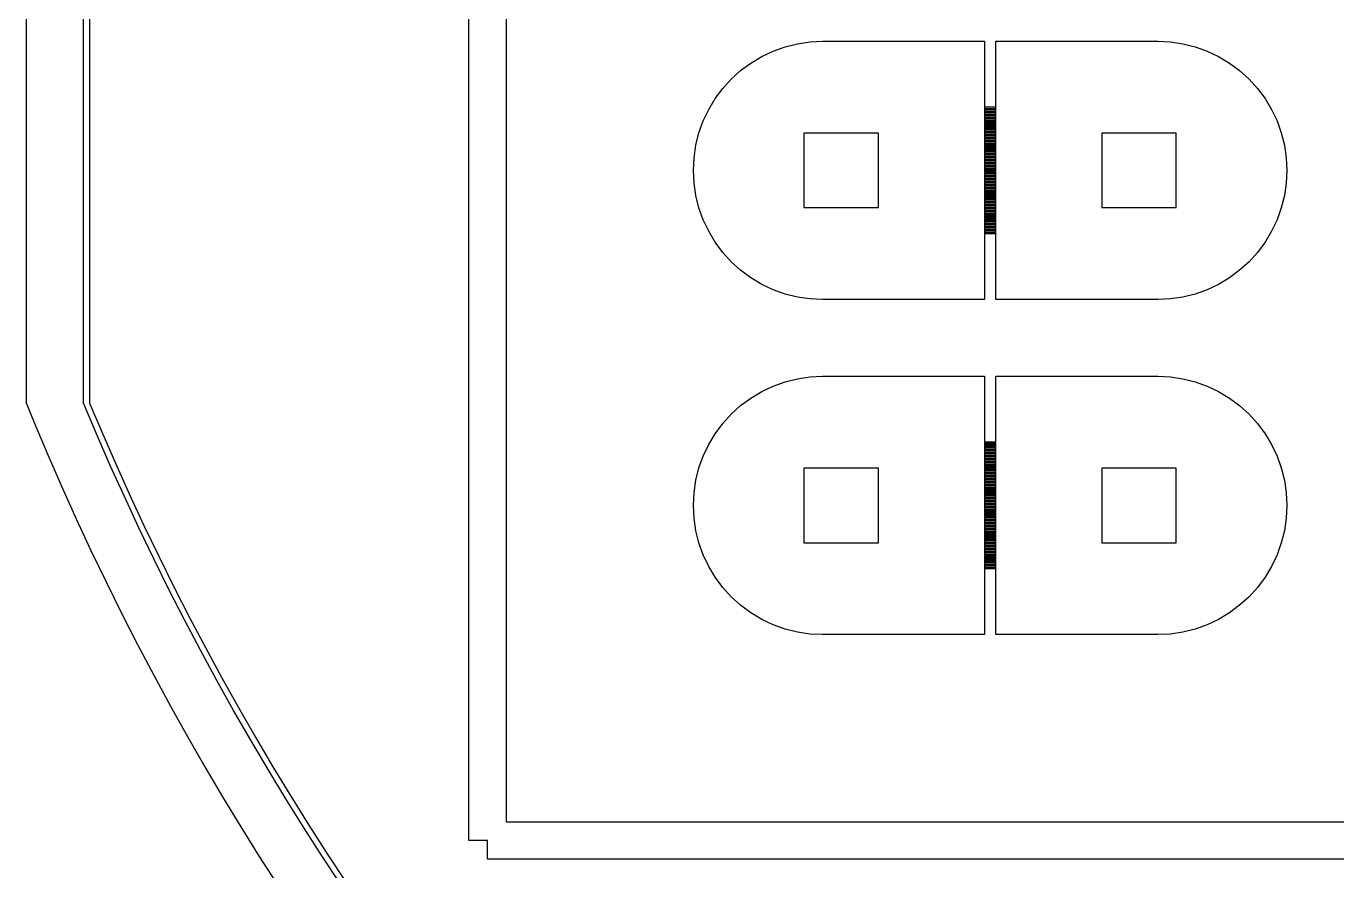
# Model space of a CAD drawing. Extents: x -17 to 130, y -40 to 112.
# Drawn here: x -16.89 to 18.31, y -5.31 to 17.37 of the extents above; entities that cross this region are included whole.
import ezdxf

# ---------------------------------------------------------------- set-up
doc = ezdxf.new("R2010")
doc.units = 0

msp = doc.modelspace()

# ---------------------------------------------------------------- linework, layer by layer
for p, q in [((-5, -4.5), (-5, 76.5)), ((-4, 76), (-4, -4)), ((-16.8921, 64.7463), (-16.8921, 7.25366)), ((-15.3519, 7.25034), (-15.3519, 64.7497)), ((-15.1895, 64.7488), (-15.1895, 7.25121)), ((3.49272, 16.8206), (3.82304, 16.9033)), ((3.82304, 16.9033), (4.15988, 16.9533)), ((4.15988, 16.9533), (4.5, 16.97)), ((4.5, 16.97), (8.85001, 16.97)), ((8.85001, 16.97), (8.85001, 15.205)), ((9.14999, 15.205), (9.14999, 16.97)), ((9.14999, 16.97), (13.5, 16.97)), ((13.5, 16.97), (13.8401, 16.9533)), ((13.8401, 16.9533), (14.177, 16.9033)), ((14.177, 16.9033), (14.5073, 16.8206)), ((2.57217, 16.3852), (2.86426, 16.5603)), ((2.86426, 16.5603), (3.17209, 16.7059)), ((3.17209, 16.7059), (3.49272, 16.8206)), ((14.5073, 16.8206), (14.8279, 16.7059)), ((14.8279, 16.7059), (15.1357, 16.5603)), ((15.1357, 16.5603), (15.4278, 16.3852)), ((2.29866, 16.1823), (2.57217, 16.3852)), ((15.4278, 16.3852), (15.7013, 16.1823)), ((1.81766, 15.7013), (2.04634, 15.9537)), ((2.04634, 15.9537), (2.29866, 16.1823)), ((15.7013, 16.1823), (15.9537, 15.9537)), ((15.9537, 15.9537), (16.1823, 15.7013)), ((1.61481, 15.4278), (1.81766, 15.7013)), ((16.1823, 15.7013), (16.3852, 15.4278)), ((1.43974, 15.1357), (1.61481, 15.4278)), ((8.85001, 15.205), (9.14999, 15.205)), ((9.14999, 15.195), (8.85001, 15.195)), ((8.85001, 15.195), (8.85001, 15.165)), ((8.85001, 15.165), (9.14999, 15.165)), ((9.14999, 15.155), (8.85001, 15.155)), ((8.85001, 15.155), (8.85001, 15.125)), ((9.14999, 15.165), (9.14999, 15.195)), ((9.14999, 15.125), (9.14999, 15.155)), ((16.3852, 15.4278), (16.5603, 15.1357)), ((1.17943, 14.5073), (1.29414, 14.8279)), ((1.29414, 14.8279), (1.43974, 15.1357)), ((8.85001, 15.125), (9.14999, 15.125)), ((9.14999, 15.115), (8.85001, 15.115)), ((8.85001, 15.115), (8.85001, 15.085)), ((8.85001, 15.085), (9.14999, 15.085)), ((9.14999, 15.075), (8.85001, 15.075)), ((8.85001, 15.075), (8.85001, 15.045)), ((8.85001, 15.045), (9.14999, 15.045)), ((9.14999, 15.035), (8.85001, 15.035)), ((8.85001, 15.035), (8.85001, 15.005)), ((8.85001, 15.005), (9.14999, 15.005)), ((9.14999, 14.995), (8.85001, 14.995)), ((8.85001, 14.995), (8.85001, 14.965)), ((8.85001, 14.965), (9.14999, 14.965)), ((9.14999, 14.955), (8.85001, 14.955)), ((8.85001, 14.955), (8.85001, 14.925)), ((8.85001, 14.925), (9.14999, 14.925)), ((9.14999, 14.915), (8.85001, 14.915)), ((8.85001, 14.915), (8.85001, 14.885)), ((8.85001, 14.885), (9.14999, 14.885)), ((9.14999, 14.875), (8.85001, 14.875)), ((8.85001, 14.875), (8.85001, 14.845)), ((8.85001, 14.845), (9.14999, 14.845)), ((9.14999, 14.835), (8.85001, 14.835)), ((8.85001, 14.835), (8.85001, 14.805)), ((8.85001, 14.805), (9.14999, 14.805)), ((9.14999, 14.795), (8.85001, 14.795)), ((8.85001, 14.795), (8.85001, 14.765)), ((9.14999, 15.085), (9.14999, 15.115)), ((9.14999, 15.045), (9.14999, 15.075)), ((9.14999, 15.005), (9.14999, 15.035)), ((9.14999, 14.965), (9.14999, 14.995)), ((9.14999, 14.925), (9.14999, 14.955)), ((9.14999, 14.885), (9.14999, 14.915)), ((9.14999, 14.845), (9.14999, 14.875)), ((9.14999, 14.805), (9.14999, 14.835)), ((9.14999, 14.765), (9.14999, 14.795)), ((16.5603, 15.1357), (16.7059, 14.8279)), ((16.7059, 14.8279), (16.8206, 14.5073)), ((1.09668, 14.177), (1.17943, 14.5073)), ((6, 14.5), (4, 14.5)), ((4, 14.5), (4, 12.5)), ((6, 12.5), (6, 14.5)), ((8.85001, 14.765), (9.14999, 14.765)), ((9.14999, 14.755), (8.85001, 14.755)), ((8.85001, 14.755), (8.85001, 14.725)), ((8.85001, 14.725), (9.14999, 14.725)), ((9.14999, 14.715), (8.85001, 14.715)), ((8.85001, 14.715), (8.85001, 14.685)), ((8.85001, 14.685), (9.14999, 14.685)), ((9.14999, 14.675), (8.85001, 14.675)), ((8.85001, 14.675), (8.85001, 14.645)), ((8.85001, 14.645), (9.14999, 14.645)), ((9.14999, 14.635), (8.85001, 14.635)), ((8.85001, 14.635), (8.85001, 14.605)), ((8.85001, 14.605), (9.14999, 14.605)), ((9.14999, 14.595), (8.85001, 14.595)), ((8.85001, 14.595), (8.85001, 14.565)), ((8.85001, 14.565), (9.14999, 14.565)), ((9.14999, 14.555), (8.85001, 14.555)), ((8.85001, 14.555), (8.85001, 14.525)), ((8.85001, 14.525), (9.14999, 14.525)), ((9.14999, 14.515), (8.85001, 14.515)), ((8.85001, 14.515), (8.85001, 14.485)), ((8.85001, 14.485), (9.14999, 14.485)), ((9.14999, 14.475), (8.85001, 14.475)), ((8.85001, 14.475), (8.85001, 14.445)), ((8.85001, 14.445), (9.14999, 14.445)), ((9.14999, 14.435), (8.85001, 14.435)), ((8.85001, 14.435), (8.85001, 14.405)), ((9.14999, 14.725), (9.14999, 14.755)), ((9.14999, 14.685), (9.14999, 14.715)), ((9.14999, 14.645), (9.14999, 14.675)), ((9.14999, 14.605), (9.14999, 14.635)), ((9.14999, 14.565), (9.14999, 14.595)), ((9.14999, 14.525), (9.14999, 14.555)), ((9.14999, 14.485), (9.14999, 14.515)), ((9.14999, 14.445), (9.14999, 14.475)), ((9.14999, 14.405), (9.14999, 14.435)), ((14, 14.5), (12, 14.5)), ((12, 14.5), (12, 12.5)), ((14, 12.5), (14, 14.5)), ((16.8206, 14.5073), (16.9033, 14.177)), ((1.04672, 13.8401), (1.09668, 14.177)), ((8.85001, 14.405), (9.14999, 14.405)), ((9.14999, 14.395), (8.85001, 14.395)), ((8.85001, 14.395), (8.85001, 14.365)), ((8.85001, 14.365), (9.14999, 14.365)), ((9.14999, 14.355), (8.85001, 14.355)), ((8.85001, 14.355), (8.85001, 14.325)), ((8.85001, 14.325), (9.14999, 14.325)), ((9.14999, 14.315), (8.85001, 14.315)), ((8.85001, 14.315), (8.85001, 14.285)), ((8.85001, 14.285), (9.14999, 14.285)), ((9.14999, 14.275), (8.85001, 14.275)), ((8.85001, 14.275), (8.85001, 14.245)), ((8.85001, 14.245), (9.14999, 14.245)), ((9.14999, 14.235), (8.85001, 14.235)), ((8.85001, 14.235), (8.85001, 14.205)), ((8.85001, 14.205), (9.14999, 14.205)), ((9.14999, 14.195), (8.85001, 14.195)), ((8.85001, 14.195), (8.85001, 14.165)), ((8.85001, 14.165), (9.14999, 14.165)), ((9.14999, 14.155), (8.85001, 14.155)), ((8.85001, 14.155), (8.85001, 14.125)), ((8.85001, 14.125), (9.14999, 14.125)), ((9.14999, 14.115), (8.85001, 14.115)), ((8.85001, 14.115), (8.85001, 14.085)), ((8.85001, 14.085), (9.14999, 14.085)), ((9.14999, 14.365), (9.14999, 14.395)), ((9.14999, 14.325), (9.14999, 14.355)), ((9.14999, 14.285), (9.14999, 14.315)), ((9.14999, 14.245), (9.14999, 14.275)), ((9.14999, 14.205), (9.14999, 14.235)), ((9.14999, 14.165), (9.14999, 14.195)), ((9.14999, 14.125), (9.14999, 14.155)), ((9.14999, 14.085), (9.14999, 14.115)), ((16.9033, 14.177), (16.9533, 13.8401)), ((1.03001, 13.5), (1.04672, 13.8401)), ((9.14999, 14.075), (8.85001, 14.075)), ((8.85001, 14.075), (8.85001, 14.045)), ((8.85001, 14.045), (9.14999, 14.045)), ((9.14999, 14.035), (8.85001, 14.035)), ((8.85001, 14.035), (8.85001, 14.005)), ((8.85001, 14.005), (9.14999, 14.005)), ((9.14999, 13.995), (8.85001, 13.995)), ((8.85001, 13.995), (8.85001, 13.965)), ((8.85001, 13.965), (9.14999, 13.965)), ((9.14999, 13.955), (8.85001, 13.955)), ((8.85001, 13.955), (8.85001, 13.925)), ((8.85001, 13.925), (9.14999, 13.925)), ((9.14999, 13.915), (8.85001, 13.915)), ((8.85001, 13.915), (8.85001, 13.885)), ((8.85001, 13.885), (9.14999, 13.885)), ((9.14999, 13.875), (8.85001, 13.875)), ((8.85001, 13.875), (8.85001, 13.845)), ((8.85001, 13.845), (9.14999, 13.845)), ((9.14999, 13.835), (8.85001, 13.835)), ((8.85001, 13.835), (8.85001, 13.805)), ((8.85001, 13.805), (9.14999, 13.805)), ((9.14999, 13.795), (8.85001, 13.795)), ((8.85001, 13.795), (8.85001, 13.765)), ((8.85001, 13.765), (9.14999, 13.765)), ((9.14999, 13.755), (8.85001, 13.755)), ((8.85001, 13.755), (8.85001, 13.725)), ((9.14999, 14.045), (9.14999, 14.075)), ((9.14999, 14.005), (9.14999, 14.035)), ((9.14999, 13.965), (9.14999, 13.995)), ((9.14999, 13.925), (9.14999, 13.955)), ((9.14999, 13.885), (9.14999, 13.915)), ((9.14999, 13.845), (9.14999, 13.875)), ((9.14999, 13.805), (9.14999, 13.835)), ((9.14999, 13.765), (9.14999, 13.795)), ((9.14999, 13.725), (9.14999, 13.755)), ((16.9533, 13.8401), (16.97, 13.5)), ((1.04672, 13.1599), (1.03001, 13.5)), ((8.85001, 13.725), (9.14999, 13.725)), ((9.14999, 13.715), (8.85001, 13.715)), ((8.85001, 13.715), (8.85001, 13.685)), ((8.85001, 13.685), (9.14999, 13.685)), ((9.14999, 13.675), (8.85001, 13.675)), ((8.85001, 13.675), (8.85001, 13.645)), ((8.85001, 13.645), (9.14999, 13.645)), ((9.14999, 13.635), (8.85001, 13.635)), ((8.85001, 13.635), (8.85001, 13.605)), ((8.85001, 13.605), (9.14999, 13.605)), ((9.14999, 13.595), (8.85001, 13.595)), ((8.85001, 13.595), (8.85001, 13.565)), ((8.85001, 13.565), (9.14999, 13.565)), ((9.14999, 13.555), (8.85001, 13.555)), ((8.85001, 13.555), (8.85001, 13.525)), ((8.85001, 13.525), (9.14999, 13.525)), ((9.14999, 13.515), (8.85001, 13.515)), ((8.85001, 13.515), (8.85001, 13.485)), ((8.85001, 13.485), (9.14999, 13.485)), ((9.14999, 13.475), (8.85001, 13.475)), ((8.85001, 13.475), (8.85001, 13.445)), ((8.85001, 13.445), (9.14999, 13.445)), ((9.14999, 13.435), (8.85001, 13.435)), ((8.85001, 13.435), (8.85001, 13.405)), ((8.85001, 13.405), (9.14999, 13.405)), ((9.14999, 13.395), (8.85001, 13.395)), ((8.85001, 13.395), (8.85001, 13.365)), ((9.14999, 13.685), (9.14999, 13.715)), ((9.14999, 13.645), (9.14999, 13.675)), ((9.14999, 13.605), (9.14999, 13.635)), ((9.14999, 13.565), (9.14999, 13.595)), ((9.14999, 13.525), (9.14999, 13.555)), ((9.14999, 13.485), (9.14999, 13.515)), ((9.14999, 13.445), (9.14999, 13.475)), ((9.14999, 13.405), (9.14999, 13.435)), ((9.14999, 13.365), (9.14999, 13.395)), ((16.97, 13.5), (16.9533, 13.1599)), ((1.09668, 12.823), (1.04672, 13.1599)), ((8.85001, 13.365), (9.14999, 13.365)), ((9.14999, 13.355), (8.85001, 13.355)), ((8.85001, 13.355), (8.85001, 13.325)), ((8.85001, 13.325), (9.14999, 13.325)), ((9.14999, 13.315), (8.85001, 13.315)), ((8.85001, 13.315), (8.85001, 13.285)), ((8.85001, 13.285), (9.14999, 13.285)), ((9.14999, 13.275), (8.85001, 13.275)), ((8.85001, 13.275), (8.85001, 13.245)), ((8.85001, 13.245), (9.14999, 13.245)), ((9.14999, 13.235), (8.85001, 13.235)), ((8.85001, 13.235), (8.85001, 13.205)), ((8.85001, 13.205), (9.14999, 13.205)), ((9.14999, 13.195), (8.85001, 13.195)), ((8.85001, 13.195), (8.85001, 13.165)), ((8.85001, 13.165), (9.14999, 13.165)), ((9.14999, 13.155), (8.85001, 13.155)), ((8.85001, 13.155), (8.85001, 13.125)), ((8.85001, 13.125), (9.14999, 13.125)), ((9.14999, 13.115), (8.85001, 13.115)), ((8.85001, 13.115), (8.85001, 13.085)), ((8.85001, 13.085), (9.14999, 13.085)), ((9.14999, 13.075), (8.85001, 13.075)), ((8.85001, 13.075), (8.85001, 13.045)), ((8.85001, 13.045), (9.14999, 13.045)), ((9.14999, 13.035), (8.85001, 13.035)), ((8.85001, 13.035), (8.85001, 13.005)), ((9.14999, 13.325), (9.14999, 13.355)), ((9.14999, 13.285), (9.14999, 13.315)), ((9.14999, 13.245), (9.14999, 13.275)), ((9.14999, 13.205), (9.14999, 13.235)), ((9.14999, 13.165), (9.14999, 13.195)), ((9.14999, 13.125), (9.14999, 13.155)), ((9.14999, 13.085), (9.14999, 13.115)), ((9.14999, 13.045), (9.14999, 13.075)), ((9.14999, 13.005), (9.14999, 13.035)), ((16.9533, 13.1599), (16.9033, 12.823)), ((1.17943, 12.4927), (1.09668, 12.823)), ((8.85001, 13.005), (9.14999, 13.005)), ((9.14999, 12.995), (8.85001, 12.995)), ((8.85001, 12.995), (8.85001, 12.965)), ((8.85001, 12.965), (9.14999, 12.965)), ((9.14999, 12.955), (8.85001, 12.955)), ((8.85001, 12.955), (8.85001, 12.925)), ((8.85001, 12.925), (9.14999, 12.925)), ((9.14999, 12.915), (8.85001, 12.915)), ((8.85001, 12.915), (8.85001, 12.885)), ((8.85001, 12.885), (9.14999, 12.885)), ((9.14999, 12.875), (8.85001, 12.875)), ((8.85001, 12.875), (8.85001, 12.845)), ((8.85001, 12.845), (9.14999, 12.845)), ((9.14999, 12.835), (8.85001, 12.835)), ((8.85001, 12.835), (8.85001, 12.805)), ((8.85001, 12.805), (9.14999, 12.805)), ((9.14999, 12.795), (8.85001, 12.795)), ((8.85001, 12.795), (8.85001, 12.765)), ((8.85001, 12.765), (9.14999, 12.765)), ((9.14999, 12.755), (8.85001, 12.755)), ((8.85001, 12.755), (8.85001, 12.725)), ((8.85001, 12.725), (9.14999, 12.725)), ((9.14999, 12.715), (8.85001, 12.715)), ((8.85001, 12.715), (8.85001, 12.685)), ((8.85001, 12.685), (9.14999, 12.685)), ((9.14999, 12.675), (8.85001, 12.675)), ((8.85001, 12.675), (8.85001, 12.645)), ((9.14999, 12.965), (9.14999, 12.995)), ((9.14999, 12.925), (9.14999, 12.955)), ((9.14999, 12.885), (9.14999, 12.915)), ((9.14999, 12.845), (9.14999, 12.875)), ((9.14999, 12.805), (9.14999, 12.835)), ((9.14999, 12.765), (9.14999, 12.795)), ((9.14999, 12.725), (9.14999, 12.755)), ((9.14999, 12.685), (9.14999, 12.715)), ((9.14999, 12.645), (9.14999, 12.675)), ((16.9033, 12.823), (16.8206, 12.4927)), ((1.29414, 12.1721), (1.17943, 12.4927)), ((4, 12.5), (6, 12.5)), ((8.85001, 12.645), (9.14999, 12.645)), ((9.14999, 12.635), (8.85001, 12.635)), ((8.85001, 12.635), (8.85001, 12.605)), ((8.85001, 12.605), (9.14999, 12.605)), ((9.14999, 12.595), (8.85001, 12.595)), ((8.85001, 12.595), (8.85001, 12.565)), ((8.85001, 12.565), (9.14999, 12.565)), ((9.14999, 12.555), (8.85001, 12.555)), ((8.85001, 12.555), (8.85001, 12.525)), ((8.85001, 12.525), (9.14999, 12.525)), ((9.14999, 12.515), (8.85001, 12.515)), ((8.85001, 12.515), (8.85001, 12.485)), ((8.85001, 12.485), (9.14999, 12.485)), ((9.14999, 12.475), (8.85001, 12.475)), ((8.85001, 12.475), (8.85001, 12.445)), ((8.85001, 12.445), (9.14999, 12.445)), ((9.14999, 12.435), (8.85001, 12.435)), ((8.85001, 12.435), (8.85001, 12.405)), ((8.85001, 12.405), (9.14999, 12.405)), ((9.14999, 12.395), (8.85001, 12.395)), ((8.85001, 12.395), (8.85001, 12.365)), ((8.85001, 12.365), (9.14999, 12.365)), ((9.14999, 12.355), (8.85001, 12.355)), ((8.85001, 12.355), (8.85001, 12.325)), ((8.85001, 12.325), (9.14999, 12.325)), ((9.14999, 12.605), (9.14999, 12.635)), ((9.14999, 12.565), (9.14999, 12.595)), ((9.14999, 12.525), (9.14999, 12.555)), ((9.14999, 12.485), (9.14999, 12.515)), ((9.14999, 12.445), (9.14999, 12.475)), ((9.14999, 12.405), (9.14999, 12.435)), ((9.14999, 12.365), (9.14999, 12.395)), ((9.14999, 12.325), (9.14999, 12.355)), ((12, 12.5), (14, 12.5)), ((16.8206, 12.4927), (16.7059, 12.1721)), ((1.43974, 11.8643), (1.29414, 12.1721)), ((9.14999, 12.315), (8.85001, 12.315)), ((8.85001, 12.315), (8.85001, 12.285)), ((8.85001, 12.285), (9.14999, 12.285)), ((9.14999, 12.275), (8.85001, 12.275)), ((8.85001, 12.275), (8.85001, 12.245)), ((8.85001, 12.245), (9.14999, 12.245)), ((9.14999, 12.235), (8.85001, 12.235)), ((8.85001, 12.235), (8.85001, 12.205)), ((8.85001, 12.205), (9.14999, 12.205)), ((9.14999, 12.195), (8.85001, 12.195)), ((8.85001, 12.195), (8.85001, 12.165)), ((8.85001, 12.165), (9.14999, 12.165)), ((9.14999, 12.155), (8.85001, 12.155)), ((8.85001, 12.155), (8.85001, 12.125)), ((8.85001, 12.125), (9.14999, 12.125)), ((9.14999, 12.115), (8.85001, 12.115)), ((8.85001, 12.115), (8.85001, 12.085)), ((8.85001, 12.085), (9.14999, 12.085)), ((9.14999, 12.075), (8.85001, 12.075)), ((8.85001, 12.075), (8.85001, 12.045)), ((8.85001, 12.045), (9.14999, 12.045)), ((9.14999, 12.035), (8.85001, 12.035)), ((8.85001, 12.035), (8.85001, 12.005)), ((8.85001, 12.005), (9.14999, 12.005)), ((9.14999, 11.995), (8.85001, 11.995)), ((8.85001, 11.995), (8.85001, 11.965)), ((9.14999, 12.285), (9.14999, 12.315)), ((9.14999, 12.245), (9.14999, 12.275)), ((9.14999, 12.205), (9.14999, 12.235)), ((9.14999, 12.165), (9.14999, 12.195)), ((9.14999, 12.125), (9.14999, 12.155)), ((9.14999, 12.085), (9.14999, 12.115)), ((9.14999, 12.045), (9.14999, 12.075)), ((9.14999, 12.005), (9.14999, 12.035)), ((9.14999, 11.965), (9.14999, 11.995)), ((16.7059, 12.1721), (16.5603, 11.8643)), ((1.61481, 11.5722), (1.43974, 11.8643)), ((8.85001, 11.965), (9.14999, 11.965)), ((9.14999, 11.955), (8.85001, 11.955)), ((8.85001, 11.955), (8.85001, 11.925)), ((8.85001, 11.925), (9.14999, 11.925)), ((9.14999, 11.915), (8.85001, 11.915)), ((8.85001, 11.915), (8.85001, 11.885)), ((8.85001, 11.885), (9.14999, 11.885)), ((9.14999, 11.875), (8.85001, 11.875)), ((8.85001, 11.875), (8.85001, 11.845)), ((8.85001, 11.845), (9.14999, 11.845)), ((9.14999, 11.835), (8.85001, 11.835)), ((8.85001, 11.835), (8.85001, 11.805)), ((8.85001, 11.805), (9.14999, 11.805)), ((9.14999, 11.795), (8.85001, 11.795)), ((8.85001, 11.795), (8.85001, 10.03)), ((9.14999, 11.925), (9.14999, 11.955)), ((9.14999, 11.885), (9.14999, 11.915)), ((9.14999, 11.845), (9.14999, 11.875)), ((9.14999, 11.805), (9.14999, 11.835)), ((9.14999, 10.03), (9.14999, 11.795)), ((16.5603, 11.8643), (16.3852, 11.5722)), ((1.81766, 11.2987), (1.61481, 11.5722)), ((2.04634, 11.0463), (1.81766, 11.2987)), ((16.1823, 11.2987), (15.9537, 11.0463)), ((16.3852, 11.5722), (16.1823, 11.2987)), ((2.29866, 10.8177), (2.04634, 11.0463)), ((15.9537, 11.0463), (15.7013, 10.8177)), ((2.57217, 10.6148), (2.29866, 10.8177)), ((2.86426, 10.4397), (2.57217, 10.6148)), ((15.4278, 10.6148), (15.1357, 10.4397)), ((15.7013, 10.8177), (15.4278, 10.6148)), ((3.17209, 10.2941), (2.86426, 10.4397)), ((3.49272, 10.1794), (3.17209, 10.2941)), ((14.8279, 10.2941), (14.5073, 10.1794)), ((15.1357, 10.4397), (14.8279, 10.2941)), ((3.82304, 10.0967), (3.49272, 10.1794)), ((4.15988, 10.0467), (3.82304, 10.0967)), ((4.5, 10.03), (4.15988, 10.0467)), ((8.85001, 10.03), (4.5, 10.03)), ((13.5, 10.03), (9.14999, 10.03)), ((13.8401, 10.0467), (13.5, 10.03)), ((14.177, 10.0967), (13.8401, 10.0467)), ((14.5073, 10.1794), (14.177, 10.0967)), ((3.17209, 7.70586), (3.49272, 7.82057)), ((3.49272, 7.82057), (3.82304, 7.90332)), ((3.82304, 7.90332), (4.15988, 7.95328)), ((4.15988, 7.95328), (4.5, 7.96999)), ((4.5, 7.96999), (8.85001, 7.96999)), ((8.85001, 7.96999), (8.85001, 6.20499)), ((9.14999, 6.20499), (9.14999, 7.96999)), ((9.14999, 7.96999), (13.5, 7.96999)), ((13.5, 7.96999), (13.8401, 7.95328)), ((13.8401, 7.95328), (14.177, 7.90332)), ((14.177, 7.90332), (14.5073, 7.82057)), ((14.5073, 7.82057), (14.8279, 7.70586)), ((2.57217, 7.38519), (2.86426, 7.56026)), ((2.86426, 7.56026), (3.17209, 7.70586)), ((14.8279, 7.70586), (15.1357, 7.56026)), ((15.1357, 7.56026), (15.4278, 7.38519)), ((-16.8921, 7.25366), (-16.6768, 6.72473)), ((-15.0025, 6.42105), (-15.3519, 7.25034)), ((-15.1895, 7.25121), (-14.8646, 6.48015)), ((2.04634, 6.95366), (2.29866, 7.18234)), ((2.29866, 7.18234), (2.57217, 7.38519)), ((15.4278, 7.38519), (15.7013, 7.18234)), ((15.7013, 7.18234), (15.9537, 6.95366)), ((-16.6768, 6.72473), (-16.3122, 5.85962)), ((1.61481, 6.42783), (1.81766, 6.70134)), ((1.81766, 6.70134), (2.04634, 6.95366)), ((15.9537, 6.95366), (16.1823, 6.70134)), ((16.1823, 6.70134), (16.3852, 6.42783)), ((-14.6343, 5.57651), (-15.0025, 6.42105)), ((-14.8646, 6.48015), (-14.4972, 5.6373)), ((1.43974, 6.13574), (1.61481, 6.42783)), ((16.3852, 6.42783), (16.5603, 6.13574)), ((1.29414, 5.82791), (1.43974, 6.13574)), ((8.85001, 6.20499), (9.14999, 6.20499)), ((9.14999, 6.19499), (8.85001, 6.19499)), ((8.85001, 6.19499), (8.85001, 6.16499)), ((8.85001, 6.16499), (9.14999, 6.16499)), ((9.14999, 6.155), (8.85001, 6.155)), ((8.85001, 6.155), (8.85001, 6.125)), ((8.85001, 6.125), (9.14999, 6.125)), ((9.14999, 6.11499), (8.85001, 6.11499)), ((8.85001, 6.11499), (8.85001, 6.08499)), ((8.85001, 6.08499), (9.14999, 6.08499)), ((9.14999, 6.075), (8.85001, 6.075)), ((8.85001, 6.075), (8.85001, 6.045)), ((8.85001, 6.045), (9.14999, 6.045)), ((9.14999, 6.03499), (8.85001, 6.03499)), ((8.85001, 6.03499), (8.85001, 6.00499)), ((8.85001, 6.00499), (9.14999, 6.00499)), ((9.14999, 5.995), (8.85001, 5.995)), ((8.85001, 5.995), (8.85001, 5.965)), ((9.14999, 6.16499), (9.14999, 6.19499)), ((9.14999, 6.125), (9.14999, 6.155)), ((9.14999, 6.08499), (9.14999, 6.11499)), ((9.14999, 6.045), (9.14999, 6.075)), ((9.14999, 6.00499), (9.14999, 6.03499)), ((9.14999, 5.965), (9.14999, 5.995)), ((16.5603, 6.13574), (16.7059, 5.82791)), ((-16.3122, 5.85962), (-15.937, 4.99904)), ((-14.4972, 5.6373), (-14.1194, 4.79903)), ((1.17943, 5.50728), (1.29414, 5.82791)), ((8.85001, 5.965), (9.14999, 5.965)), ((9.14999, 5.95499), (8.85001, 5.95499)), ((8.85001, 5.95499), (8.85001, 5.92499)), ((8.85001, 5.92499), (9.14999, 5.92499)), ((9.14999, 5.91499), (8.85001, 5.91499)), ((8.85001, 5.91499), (8.85001, 5.88499)), ((8.85001, 5.88499), (9.14999, 5.88499)), ((9.14999, 5.875), (8.85001, 5.875)), ((8.85001, 5.875), (8.85001, 5.84499)), ((8.85001, 5.84499), (9.14999, 5.84499)), ((9.14999, 5.83499), (8.85001, 5.83499)), ((8.85001, 5.83499), (8.85001, 5.80499)), ((8.85001, 5.80499), (9.14999, 5.80499)), ((9.14999, 5.795), (8.85001, 5.795)), ((8.85001, 5.795), (8.85001, 5.765)), ((8.85001, 5.765), (9.14999, 5.765)), ((9.14999, 5.75499), (8.85001, 5.75499)), ((8.85001, 5.75499), (8.85001, 5.72499)), ((8.85001, 5.72499), (9.14999, 5.72499)), ((9.14999, 5.715), (8.85001, 5.715)), ((8.85001, 5.715), (8.85001, 5.685)), ((8.85001, 5.685), (9.14999, 5.685)), ((9.14999, 5.67499), (8.85001, 5.67499)), ((8.85001, 5.67499), (8.85001, 5.64499)), ((8.85001, 5.64499), (9.14999, 5.64499)), ((9.14999, 5.63499), (8.85001, 5.63499)), ((8.85001, 5.63499), (8.85001, 5.605)), ((9.14999, 5.92499), (9.14999, 5.95499)), ((9.14999, 5.88499), (9.14999, 5.91499)), ((9.14999, 5.84499), (9.14999, 5.875)), ((9.14999, 5.80499), (9.14999, 5.83499)), ((9.14999, 5.765), (9.14999, 5.795)), ((9.14999, 5.72499), (9.14999, 5.75499)), ((9.14999, 5.685), (9.14999, 5.715)), ((9.14999, 5.64499), (9.14999, 5.67499)), ((9.14999, 5.605), (9.14999, 5.63499)), ((16.7059, 5.82791), (16.8206, 5.50728)), ((-14.2558, 4.73656), (-14.6343, 5.57651)), ((1.09668, 5.17696), (1.17943, 5.50728)), ((6, 5.5), (4, 5.5)), ((4, 5.5), (4, 3.5)), ((6, 3.5), (6, 5.5)), ((8.85001, 5.605), (9.14999, 5.605)), ((9.14999, 5.59499), (8.85001, 5.59499)), ((8.85001, 5.59499), (8.85001, 5.56499)), ((8.85001, 5.56499), (9.14999, 5.56499)), ((9.14999, 5.55499), (8.85001, 5.55499)), ((8.85001, 5.55499), (8.85001, 5.52499)), ((8.85001, 5.52499), (9.14999, 5.52499)), ((9.14999, 5.515), (8.85001, 5.515)), ((8.85001, 5.515), (8.85001, 5.48499)), ((8.85001, 5.48499), (9.14999, 5.48499)), ((9.14999, 5.47499), (8.85001, 5.47499)), ((8.85001, 5.47499), (8.85001, 5.44499)), ((8.85001, 5.44499), (9.14999, 5.44499)), ((9.14999, 5.435), (8.85001, 5.435)), ((8.85001, 5.435), (8.85001, 5.405)), ((8.85001, 5.405), (9.14999, 5.405)), ((9.14999, 5.39499), (8.85001, 5.39499)), ((8.85001, 5.39499), (8.85001, 5.36499)), ((8.85001, 5.36499), (9.14999, 5.36499)), ((9.14999, 5.355), (8.85001, 5.355)), ((8.85001, 5.355), (8.85001, 5.325)), ((8.85001, 5.325), (9.14999, 5.325)), ((9.14999, 5.31499), (8.85001, 5.31499)), ((8.85001, 5.31499), (8.85001, 5.28499)), ((8.85001, 5.28499), (9.14999, 5.28499)), ((9.14999, 5.56499), (9.14999, 5.59499)), ((9.14999, 5.52499), (9.14999, 5.55499)), ((9.14999, 5.48499), (9.14999, 5.515)), ((9.14999, 5.44499), (9.14999, 5.47499)), ((9.14999, 5.405), (9.14999, 5.435)), ((9.14999, 5.36499), (9.14999, 5.39499)), ((9.14999, 5.325), (9.14999, 5.355)), ((9.14999, 5.28499), (9.14999, 5.31499)), ((14, 5.5), (12, 5.5)), ((12, 5.5), (12, 3.5)), ((14, 3.5), (14, 5.5)), ((16.8206, 5.50728), (16.9033, 5.17696)), ((-15.937, 4.99904), (-15.5513, 4.14314)), ((1.04672, 4.84012), (1.09668, 5.17696)), ((9.14999, 5.27499), (8.85001, 5.27499)), ((8.85001, 5.27499), (8.85001, 5.245)), ((8.85001, 5.245), (9.14999, 5.245)), ((9.14999, 5.23499), (8.85001, 5.23499)), ((8.85001, 5.23499), (8.85001, 5.20499)), ((8.85001, 5.20499), (9.14999, 5.20499)), ((9.14999, 5.19499), (8.85001, 5.19499)), ((8.85001, 5.19499), (8.85001, 5.16499)), ((8.85001, 5.16499), (9.14999, 5.16499)), ((9.14999, 5.155), (8.85001, 5.155)), ((8.85001, 5.155), (8.85001, 5.125)), ((8.85001, 5.125), (9.14999, 5.125)), ((9.14999, 5.11499), (8.85001, 5.11499)), ((8.85001, 5.11499), (8.85001, 5.08499)), ((8.85001, 5.08499), (9.14999, 5.08499)), ((9.14999, 5.075), (8.85001, 5.075)), ((8.85001, 5.075), (8.85001, 5.045)), ((8.85001, 5.045), (9.14999, 5.045)), ((9.14999, 5.03499), (8.85001, 5.03499)), ((8.85001, 5.03499), (8.85001, 5.00499)), ((8.85001, 5.00499), (9.14999, 5.00499)), ((9.14999, 4.995), (8.85001, 4.995)), ((8.85001, 4.995), (8.85001, 4.965)), ((8.85001, 4.965), (9.14999, 4.965)), ((9.14999, 4.95499), (8.85001, 4.95499)), ((8.85001, 4.95499), (8.85001, 4.92499)), ((9.14999, 5.245), (9.14999, 5.27499)), ((9.14999, 5.20499), (9.14999, 5.23499)), ((9.14999, 5.16499), (9.14999, 5.19499)), ((9.14999, 5.125), (9.14999, 5.155)), ((9.14999, 5.08499), (9.14999, 5.11499)), ((9.14999, 5.045), (9.14999, 5.075)), ((9.14999, 5.00499), (9.14999, 5.03499)), ((9.14999, 4.965), (9.14999, 4.995)), ((9.14999, 4.92499), (9.14999, 4.95499)), ((16.9033, 5.17696), (16.9533, 4.84012)), ((-13.867, 3.90131), (-14.2558, 4.73656)), ((-14.1194, 4.79903), (-13.7314, 3.96544)), ((1.03001, 4.5), (1.04672, 4.84012)), ((8.85001, 4.92499), (9.14999, 4.92499)), ((9.14999, 4.91499), (8.85001, 4.91499)), ((8.85001, 4.91499), (8.85001, 4.88499)), ((8.85001, 4.88499), (9.14999, 4.88499)), ((9.14999, 4.875), (8.85001, 4.875)), ((8.85001, 4.875), (8.85001, 4.84499)), ((8.85001, 4.84499), (9.14999, 4.84499)), ((9.14999, 4.83499), (8.85001, 4.83499)), ((8.85001, 4.83499), (8.85001, 4.80499)), ((8.85001, 4.80499), (9.14999, 4.80499)), ((9.14999, 4.795), (8.85001, 4.795)), ((8.85001, 4.795), (8.85001, 4.765)), ((8.85001, 4.765), (9.14999, 4.765)), ((9.14999, 4.75499), (8.85001, 4.75499)), ((8.85001, 4.75499), (8.85001, 4.72499)), ((8.85001, 4.72499), (9.14999, 4.72499)), ((9.14999, 4.715), (8.85001, 4.715)), ((8.85001, 4.715), (8.85001, 4.685)), ((8.85001, 4.685), (9.14999, 4.685)), ((9.14999, 4.67499), (8.85001, 4.67499)), ((8.85001, 4.67499), (8.85001, 4.64499)), ((8.85001, 4.64499), (9.14999, 4.64499)), ((9.14999, 4.63499), (8.85001, 4.63499)), ((8.85001, 4.63499), (8.85001, 4.605)), ((8.85001, 4.605), (9.14999, 4.605)), ((9.14999, 4.59499), (8.85001, 4.59499)), ((8.85001, 4.59499), (8.85001, 4.56499)), ((9.14999, 4.88499), (9.14999, 4.91499)), ((9.14999, 4.84499), (9.14999, 4.875)), ((9.14999, 4.80499), (9.14999, 4.83499)), ((9.14999, 4.765), (9.14999, 4.795)), ((9.14999, 4.72499), (9.14999, 4.75499)), ((9.14999, 4.685), (9.14999, 4.715)), ((9.14999, 4.64499), (9.14999, 4.67499)), ((9.14999, 4.605), (9.14999, 4.63499)), ((9.14999, 4.56499), (9.14999, 4.59499)), ((16.9533, 4.84012), (16.97, 4.5)), ((1.04672, 4.15988), (1.03001, 4.5)), ((8.85001, 4.56499), (9.14999, 4.56499)), ((9.14999, 4.55499), (8.85001, 4.55499)), ((8.85001, 4.55499), (8.85001, 4.52499)), ((8.85001, 4.52499), (9.14999, 4.52499)), ((9.14999, 4.515), (8.85001, 4.515)), ((8.85001, 4.515), (8.85001, 4.485)), ((8.85001, 4.485), (9.14999, 4.485)), ((9.14999, 4.47501), (8.85001, 4.47501)), ((8.85001, 4.47501), (8.85001, 4.44501)), ((8.85001, 4.44501), (9.14999, 4.44501)), ((9.14999, 4.43501), (8.85001, 4.43501)), ((8.85001, 4.43501), (8.85001, 4.40501)), ((8.85001, 4.40501), (9.14999, 4.40501)), ((9.14999, 4.395), (8.85001, 4.395)), ((8.85001, 4.395), (8.85001, 4.36501)), ((8.85001, 4.36501), (9.14999, 4.36501)), ((9.14999, 4.35501), (8.85001, 4.35501)), ((8.85001, 4.35501), (8.85001, 4.32501)), ((8.85001, 4.32501), (9.14999, 4.32501)), ((9.14999, 4.315), (8.85001, 4.315)), ((8.85001, 4.315), (8.85001, 4.285)), ((8.85001, 4.285), (9.14999, 4.285)), ((9.14999, 4.27501), (8.85001, 4.27501)), ((8.85001, 4.27501), (8.85001, 4.24501)), ((8.85001, 4.24501), (9.14999, 4.24501)), ((9.14999, 4.235), (8.85001, 4.235)), ((8.85001, 4.235), (8.85001, 4.205)), ((9.14999, 4.52499), (9.14999, 4.55499)), ((9.14999, 4.485), (9.14999, 4.515)), ((9.14999, 4.44501), (9.14999, 4.47501)), ((9.14999, 4.40501), (9.14999, 4.43501)), ((9.14999, 4.36501), (9.14999, 4.395)), ((9.14999, 4.32501), (9.14999, 4.35501)), ((9.14999, 4.285), (9.14999, 4.315)), ((9.14999, 4.24501), (9.14999, 4.27501)), ((9.14999, 4.205), (9.14999, 4.235)), ((16.97, 4.5), (16.9533, 4.15988)), ((-15.5513, 4.14314), (-15.1552, 3.29204)), ((-13.468, 3.07089), (-13.867, 3.90131)), ((-13.7314, 3.96544), (-13.3332, 3.13669)), ((1.09668, 3.82304), (1.04672, 4.15988)), ((8.85001, 4.205), (9.14999, 4.205)), ((9.14999, 4.19501), (8.85001, 4.19501)), ((8.85001, 4.19501), (8.85001, 4.16501)), ((8.85001, 4.16501), (9.14999, 4.16501)), ((9.14999, 4.15501), (8.85001, 4.15501)), ((8.85001, 4.15501), (8.85001, 4.125)), ((8.85001, 4.125), (9.14999, 4.125)), ((9.14999, 4.11501), (8.85001, 4.11501)), ((8.85001, 4.11501), (8.85001, 4.08501)), ((8.85001, 4.08501), (9.14999, 4.08501)), ((9.14999, 4.07501), (8.85001, 4.07501)), ((8.85001, 4.07501), (8.85001, 4.04501)), ((8.85001, 4.04501), (9.14999, 4.04501)), ((9.14999, 4.035), (8.85001, 4.035)), ((8.85001, 4.035), (8.85001, 4.005)), ((8.85001, 4.005), (9.14999, 4.005)), ((9.14999, 3.99501), (8.85001, 3.99501)), ((8.85001, 3.99501), (8.85001, 3.96501)), ((8.85001, 3.96501), (9.14999, 3.96501)), ((9.14999, 3.955), (8.85001, 3.955)), ((8.85001, 3.955), (8.85001, 3.925)), ((8.85001, 3.925), (9.14999, 3.925)), ((9.14999, 3.91501), (8.85001, 3.91501)), ((8.85001, 3.91501), (8.85001, 3.88501)), ((8.85001, 3.88501), (9.14999, 3.88501)), ((9.14999, 3.875), (8.85001, 3.875)), ((8.85001, 3.875), (8.85001, 3.845)), ((9.14999, 4.16501), (9.14999, 4.19501)), ((9.14999, 4.125), (9.14999, 4.15501)), ((9.14999, 4.08501), (9.14999, 4.11501)), ((9.14999, 4.04501), (9.14999, 4.07501)), ((9.14999, 4.005), (9.14999, 4.035)), ((9.14999, 3.96501), (9.14999, 3.99501)), ((9.14999, 3.925), (9.14999, 3.955)), ((9.14999, 3.88501), (9.14999, 3.91501)), ((9.14999, 3.845), (9.14999, 3.875)), ((16.9533, 4.15988), (16.9033, 3.82304)), ((1.17943, 3.49272), (1.09668, 3.82304)), ((8.85001, 3.845), (9.14999, 3.845)), ((9.14999, 3.83501), (8.85001, 3.83501)), ((8.85001, 3.83501), (8.85001, 3.80501)), ((8.85001, 3.80501), (9.14999, 3.80501)), ((9.14999, 3.79501), (8.85001, 3.79501)), ((8.85001, 3.79501), (8.85001, 3.76501)), ((8.85001, 3.76501), (9.14999, 3.76501)), ((9.14999, 3.755), (8.85001, 3.755)), ((8.85001, 3.755), (8.85001, 3.72501)), ((8.85001, 3.72501), (9.14999, 3.72501)), ((9.14999, 3.71501), (8.85001, 3.71501)), ((8.85001, 3.71501), (8.85001, 3.68501)), ((8.85001, 3.68501), (9.14999, 3.68501)), ((9.14999, 3.675), (8.85001, 3.675)), ((8.85001, 3.675), (8.85001, 3.645)), ((8.85001, 3.645), (9.14999, 3.645)), ((9.14999, 3.63501), (8.85001, 3.63501)), ((8.85001, 3.63501), (8.85001, 3.60501)), ((8.85001, 3.60501), (9.14999, 3.60501)), ((9.14999, 3.595), (8.85001, 3.595)), ((8.85001, 3.595), (8.85001, 3.565)), ((8.85001, 3.565), (9.14999, 3.565)), ((9.14999, 3.55501), (8.85001, 3.55501)), ((8.85001, 3.55501), (8.85001, 3.52501)), ((8.85001, 3.52501), (9.14999, 3.52501)), ((9.14999, 3.80501), (9.14999, 3.83501)), ((9.14999, 3.76501), (9.14999, 3.79501)), ((9.14999, 3.72501), (9.14999, 3.755)), ((9.14999, 3.68501), (9.14999, 3.71501)), ((9.14999, 3.645), (9.14999, 3.675)), ((9.14999, 3.60501), (9.14999, 3.63501)), ((9.14999, 3.565), (9.14999, 3.595)), ((9.14999, 3.52501), (9.14999, 3.55501)), ((16.9033, 3.82304), (16.8206, 3.49272)), ((-15.1552, 3.29204), (-14.7486, 2.44586)), ((1.29414, 3.17209), (1.17943, 3.49272)), ((1.43974, 2.86426), (1.29414, 3.17209)), ((4, 3.5), (6, 3.5)), ((9.14999, 3.51501), (8.85001, 3.51501)), ((8.85001, 3.51501), (8.85001, 3.485)), ((8.85001, 3.485), (9.14999, 3.485)), ((9.14999, 3.47501), (8.85001, 3.47501)), ((8.85001, 3.47501), (8.85001, 3.44501)), ((8.85001, 3.44501), (9.14999, 3.44501)), ((9.14999, 3.43501), (8.85001, 3.43501)), ((8.85001, 3.43501), (8.85001, 3.40501)), ((8.85001, 3.40501), (9.14999, 3.40501)), ((9.14999, 3.395), (8.85001, 3.395)), ((8.85001, 3.395), (8.85001, 3.36501)), ((8.85001, 3.36501), (9.14999, 3.36501)), ((9.14999, 3.35501), (8.85001, 3.35501)), ((8.85001, 3.35501), (8.85001, 3.32501)), ((8.85001, 3.32501), (9.14999, 3.32501)), ((9.14999, 3.315), (8.85001, 3.315)), ((8.85001, 3.315), (8.85001, 3.285)), ((8.85001, 3.285), (9.14999, 3.285)), ((9.14999, 3.27501), (8.85001, 3.27501)), ((8.85001, 3.27501), (8.85001, 3.24501)), ((8.85001, 3.24501), (9.14999, 3.24501)), ((9.14999, 3.235), (8.85001, 3.235)), ((8.85001, 3.235), (8.85001, 3.205)), ((8.85001, 3.205), (9.14999, 3.205)), ((9.14999, 3.19501), (8.85001, 3.19501)), ((8.85001, 3.19501), (8.85001, 3.16501)), ((9.14999, 3.485), (9.14999, 3.51501)), ((9.14999, 3.44501), (9.14999, 3.47501)), ((9.14999, 3.40501), (9.14999, 3.43501)), ((9.14999, 3.36501), (9.14999, 3.395)), ((9.14999, 3.32501), (9.14999, 3.35501)), ((9.14999, 3.285), (9.14999, 3.315)), ((9.14999, 3.24501), (9.14999, 3.27501)), ((9.14999, 3.205), (9.14999, 3.235)), ((9.14999, 3.16501), (9.14999, 3.19501)), ((12, 3.5), (14, 3.5)), ((16.7059, 3.17209), (16.5603, 2.86426)), ((16.8206, 3.49272), (16.7059, 3.17209)), ((-13.0588, 2.24544), (-13.468, 3.07089)), ((-13.3332, 3.13669), (-12.9248, 2.31288)), ((1.61481, 2.57217), (1.43974, 2.86426)), ((8.85001, 3.16501), (9.14999, 3.16501)), ((9.14999, 3.15501), (8.85001, 3.15501)), ((8.85001, 3.15501), (8.85001, 3.125)), ((8.85001, 3.125), (9.14999, 3.125)), ((9.14999, 3.11501), (8.85001, 3.11501)), ((8.85001, 3.11501), (8.85001, 3.08501)), ((8.85001, 3.08501), (9.14999, 3.08501)), ((9.14999, 3.07501), (8.85001, 3.07501)), ((8.85001, 3.07501), (8.85001, 3.04501)), ((8.85001, 3.04501), (9.14999, 3.04501)), ((9.14999, 3.035), (8.85001, 3.035)), ((8.85001, 3.035), (8.85001, 3.005)), ((8.85001, 3.005), (9.14999, 3.005)), ((9.14999, 2.99501), (8.85001, 2.99501)), ((8.85001, 2.99501), (8.85001, 2.96501)), ((8.85001, 2.96501), (9.14999, 2.96501)), ((9.14999, 2.955), (8.85001, 2.955)), ((8.85001, 2.955), (8.85001, 2.925)), ((8.85001, 2.925), (9.14999, 2.925)), ((9.14999, 2.91501), (8.85001, 2.91501)), ((8.85001, 2.91501), (8.85001, 2.88501)), ((8.85001, 2.88501), (9.14999, 2.88501)), ((9.14999, 2.875), (8.85001, 2.875)), ((8.85001, 2.875), (8.85001, 2.845)), ((8.85001, 2.845), (9.14999, 2.845)), ((9.14999, 2.83501), (8.85001, 2.83501)), ((8.85001, 2.83501), (8.85001, 2.80501)), ((9.14999, 3.125), (9.14999, 3.15501)), ((9.14999, 3.08501), (9.14999, 3.11501)), ((9.14999, 3.04501), (9.14999, 3.07501)), ((9.14999, 3.005), (9.14999, 3.035)), ((9.14999, 2.96501), (9.14999, 2.99501)), ((9.14999, 2.925), (9.14999, 2.955)), ((9.14999, 2.88501), (9.14999, 2.91501)), ((9.14999, 2.845), (9.14999, 2.875)), ((9.14999, 2.80501), (9.14999, 2.83501)), ((16.5603, 2.86426), (16.3852, 2.57217)), ((1.81766, 2.29866), (1.61481, 2.57217)), ((8.85001, 2.80501), (9.14999, 2.80501)), ((9.14999, 2.79501), (8.85001, 2.79501)), ((8.85001, 2.79501), (8.85001, 1.03001)), ((9.14999, 1.03001), (9.14999, 2.79501)), ((16.3852, 2.57217), (16.1823, 2.29866)), ((-14.7486, 2.44586), (-14.3316, 1.60474)), ((-12.6395, 1.42506), (-13.0588, 2.24544)), ((-12.9248, 2.31288), (-12.5064, 1.49414)), ((2.04634, 2.04634), (1.81766, 2.29866)), ((16.1823, 2.29866), (15.9537, 2.04634)), ((2.29866, 1.81766), (2.04634, 2.04634)), ((2.57217, 1.61481), (2.29866, 1.81766)), ((15.7013, 1.81766), (15.4278, 1.61481)), ((15.9537, 2.04634), (15.7013, 1.81766)), ((-14.3316, 1.60474), (-13.9044, 0.7688)), ((-12.2102, 0.60989), (-12.6395, 1.42506)), ((-12.5064, 1.49414), (-12.0779, 0.6806)), ((2.86426, 1.43974), (2.57217, 1.61481)), ((3.17209, 1.29414), (2.86426, 1.43974)), ((15.1357, 1.43974), (14.8279, 1.29414)), ((15.4278, 1.61481), (15.1357, 1.43974)), ((3.49272, 1.17943), (3.17209, 1.29414)), ((3.82304, 1.09668), (3.49272, 1.17943)), ((4.15988, 1.04672), (3.82304, 1.09668)), ((14.177, 1.09668), (13.8401, 1.04672)), ((14.5073, 1.17943), (14.177, 1.09668)), ((14.8279, 1.29414), (14.5073, 1.17943)), ((-13.9044, 0.7688), (-13.467, -0.06184)), ((4.5, 1.03001), (4.15988, 1.04672)), ((8.85001, 1.03001), (4.5, 1.03001)), ((13.5, 1.03001), (9.14999, 1.03001)), ((13.8401, 1.04672), (13.5, 1.03001)), ((-11.771, -0.19994), (-12.2102, 0.60989)), ((-12.0779, 0.6806), (-11.6395, -0.12761)), ((-13.467, -0.06184), (-13.0194, -0.88705)), ((-11.3218, -1.00433), (-11.771, -0.19994)), ((-11.6395, -0.12761), (-11.1913, -0.93039)), ((-13.0194, -0.88705), (-12.5616, -1.70671)), ((-10.8628, -1.80313), (-11.3218, -1.00433)), ((-11.1913, -0.93039), (-10.7332, -1.7276)), ((-12.5616, -1.70671), (-12.0939, -2.52068)), ((-10.7332, -1.7276), (-10.2653, -2.51915)), ((-10.394, -2.59625), (-10.8628, -1.80313)), ((-12.0939, -2.52068), (-11.6162, -3.32886)), ((-9.91548, -3.38356), (-10.394, -2.59625)), ((-10.2653, -2.51915), (-9.78778, -3.30487)), ((-11.6162, -3.32886), (-11.1287, -4.1311)), ((-9.42737, -4.16495), (-9.91548, -3.38356)), ((-9.78778, -3.30487), (-9.30064, -4.08469)), ((-11.1287, -4.1311), (-10.6313, -4.92731)), ((-8.92972, -4.94026), (-9.42737, -4.16495)), ((-9.30064, -4.08469), (-8.80399, -4.85847)), ((-4, -4), (112, -4)), ((-4.5, -4.5), (-5, -4.5)), ((-4.5, -5), (-4.5, -4.5)), ((-10.6313, -4.92731), (-10.1242, -5.71736)), ((-8.80399, -4.85847), (-8.29785, -5.6261)), ((-8.42258, -5.70943), (-8.92972, -4.94026)), ((112.5, -5), (-4.5, -5))]:
    msp.add_line(p, q)

doc.saveas('drawing.dxf')
